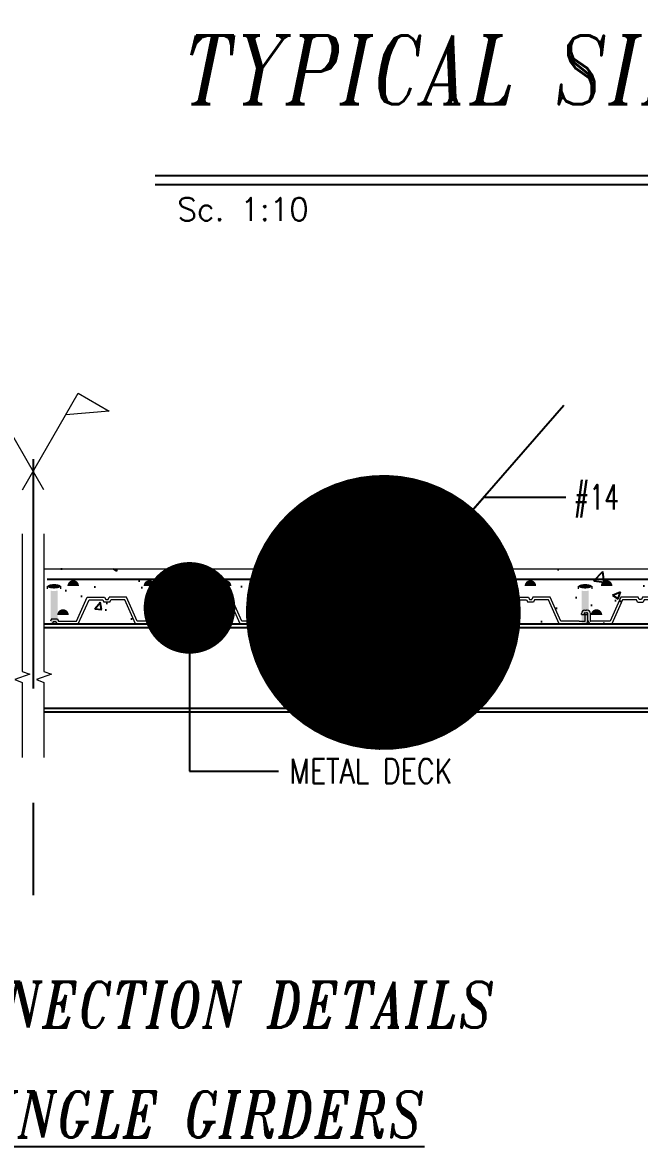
# Model space of a CAD drawing. Header units: inches. Extents: x 460503 to 460688, y 47570 to 48852.
# Drawn here: x 460551.57 to 460558.31, y 47666.9 to 47679.16 of the extents above; entities that cross this region are included whole.
import ezdxf
from ezdxf.enums import TextEntityAlignment as Align

# ---------------------------------------------------------------- set-up
doc = ezdxf.new("R2010")
doc.units = ezdxf.units.IN
doc.header["$MEASUREMENT"] = 0
doc.linetypes.add('HIDDEN', pattern=[0.375, 0.25, -0.125])
for name, color, linetype, lineweight in [('12', 120, 'Continuous', 20), ('17', 60, 'Continuous', 18), ('23', 252, 'Continuous', 18), ('27', 122, 'Continuous', 25), ('30', 86, 'Continuous', 18), ('31', 253, 'Continuous', 13)]:
    doc.layers.add(name, color=color, linetype=linetype, lineweight=lineweight)
for name, color, linetype in [('3', 3, 'HIDDEN'), ('3G', 3, 'Continuous'), ('4', 4, 'Continuous'), ('4C', 4, 'Continuous'), ('5', 7, 'Continuous'), ('8', 1, 'HIDDEN'), ('9', 9, 'Continuous'), ('DIM', 8, 'Continuous')]:
    doc.layers.add(name, color=color, linetype=linetype)
doc.styles.add('ITALICT', font='italict')
doc.styles.add('ROMANS', font='ROMANS', dxfattribs={"width": 0.8})
doc.styles.add('ROMANST', font='romanst.shx')
doc.styles.add('simplex', font='simplex.shx', dxfattribs={"width": 0.7})
doc.dimstyles.new('LEADER', dxfattribs={"dimtxt": 2, "dimasz": 1, "dimexe": 2, "dimexo": 2, "dimgap": 1, "dimtad": 1, "dimdec": 0, "dimzin": 0, "dimdsep": 46, "dimtxsty": 'ROMANS', "dimblk": 'DOT', "dimcen": 0.09, "dimclrd": 86, "dimclre": 86, "dimclrt": 60, "dimadec": 0, "dimazin": 0, "dimtfac": 1, "dimtdec": 0, "dimtofl": 0, "dimtmove": 0, "dimatfit": 3, "dimldrblk": 'DOT', "dimfxl": 7, "dimfxlon": 1, "dimtolj": 1, "dimtzin": 0, "dimarcsym": 0})

# ---------------------------------------------------------------- blocks, each defined once
blk = doc.blocks.new('DEK')
at = {"layer": '17'}
for p, q in [((-5.182, 0.316), (-5.378, -0.122)), ((-5.151, 0.269), (-5.347, -0.169)), ((-4.868, 0.316), (-5.182, 0.316)), ((-4.899, 0.269), (-5.151, 0.269)), ((-4.879, 0.224), (-4.899, 0.269)), ((-4.879, 0.224), (-4.775, 0.224)), ((-4.848, 0.271), (-4.868, 0.316)), ((-4.806, 0.271), (-4.848, 0.271)), ((-4.786, 0.316), (-4.806, 0.271)), ((-4.472, 0.316), (-4.786, 0.316)), ((-4.755, 0.269), (-4.775, 0.224)), ((-4.502, 0.269), (-4.755, 0.269)), ((-4.306, -0.169), (-4.502, 0.269)), ((-4.276, -0.122), (-4.472, 0.316)), ((-3.473, -0.122), (-3.277, 0.316)), ((-3.443, -0.169), (-3.247, 0.269)), ((-3.277, 0.316), (-2.963, 0.316)), ((-3.247, 0.269), (-2.994, 0.269)), ((-2.994, 0.269), (-2.974, 0.224)), ((-2.87, 0.224), (-2.974, 0.224)), ((-2.963, 0.316), (-2.943, 0.271)), ((-2.943, 0.271), (-2.901, 0.271)), ((-2.901, 0.271), (-2.881, 0.316)), ((-2.567, 0.316), (-2.881, 0.316)), ((-2.87, 0.224), (-2.85, 0.269)), ((-2.598, 0.269), (-2.85, 0.269)), ((-2.402, -0.169), (-2.598, 0.269)), ((-2.371, -0.122), (-2.567, 0.316)), ((-1.569, -0.122), (-1.373, 0.316)), ((-1.538, -0.169), (-1.342, 0.269)), ((-1.373, 0.316), (-1.059, 0.316)), ((-1.342, 0.269), (-1.09, 0.269)), ((-1.09, 0.269), (-1.07, 0.224)), ((-0.966, 0.224), (-1.07, 0.224)), ((-1.059, 0.316), (-1.039, 0.271)), ((-1.039, 0.271), (-0.997, 0.271)), ((-0.977, 0.316), (-0.997, 0.271)), ((-0.663, 0.316), (-0.977, 0.316)), ((-0.946, 0.269), (-0.966, 0.224)), ((-0.693, 0.269), (-0.946, 0.269)), ((-0.497, -0.169), (-0.693, 0.269)), ((-0.467, -0.122), (-0.663, 0.316)), ((-5.896, 0), (-5.896, 0.02)), ((-5.896, 0), (-5.848, 0)), ((-5.848, 0.02), (-5.848, 0)), ((-5.838, 0.078), (-5.807, 0.078)), ((-5.838, 0.031), (-5.807, 0.031)), ((-5.792, 0.078), (-5.807, 0.078)), ((-5.792, 0.031), (-5.807, 0.031)), ((-5.781, -0.103), (-5.781, 0.02)), ((-5.734, -0.103), (-5.734, 0.02)), ((-0.024, 0), (0.024, 0)), ((-5.378, -0.122), (-5.728, -0.122)), ((-5.347, -0.169), (-5.728, -0.169)), ((-3.915, -0.169), (-4.306, -0.169)), ((-3.946, -0.122), (-4.276, -0.122)), ((-3.927, -0.077), (-3.946, -0.122)), ((-3.927, -0.077), (-3.822, -0.077)), ((-3.896, -0.124), (-3.915, -0.169)), ((-3.896, -0.124), (-3.853, -0.124)), ((-3.853, -0.124), (-3.834, -0.169)), ((-3.834, -0.169), (-3.443, -0.169)), ((-3.822, -0.077), (-3.803, -0.122)), ((-3.803, -0.122), (-3.473, -0.122)), ((-2.011, -0.169), (-2.402, -0.169)), ((-2.042, -0.122), (-2.371, -0.122)), ((-2.022, -0.077), (-2.042, -0.122)), ((-2.022, -0.077), (-1.918, -0.077)), ((-1.991, -0.124), (-2.011, -0.169)), ((-1.991, -0.124), (-1.949, -0.124)), ((-1.949, -0.124), (-1.929, -0.169)), ((-1.929, -0.169), (-1.538, -0.169)), ((-1.918, -0.077), (-1.898, -0.122)), ((-1.898, -0.122), (-1.569, -0.122)), ((-0.137, -0.169), (-0.497, -0.169)), ((-0.137, -0.122), (-0.467, -0.122))]:
    blk.add_line(p, q, dxfattribs=at)
for points in [[(-0.137, -0.122), (-0.03, -0.122, 0.414214), (-0.024, -0.116), (-0.024, 0)], [(-0.137, -0.169), (-0.03, -0.169, 0.414214), (0.024, -0.116), (0.024, 0)]]:
    blk.add_lwpolyline(points, format="xyb", dxfattribs=at)
for centre, radius, start, end in [((-5.838, 0.02), 0.058, 90, 180), ((-5.838, 0.02), 0.0107, 90, 180), ((-5.792, 0.02), 0.058, 0, 90), ((-5.792, 0.02), 0.0107, 0, 90), ((-5.708, -0.099), 0.073, 182.9927, 254.4038), ((-5.726, -0.111), 0.0114, 135.3658, 258.9936)]:
    blk.add_arc(centre, radius, start, end, dxfattribs=at)
blk = doc.blocks.new('_Dot')
at = {"layer": 'DIM', "color": 0, "lineweight": -2}
blk.add_line((-0.5, 0), (-1, 0), dxfattribs=at)
at = {"layer": 'DIM', "color": 0, "const_width": 0.5}
blk.add_lwpolyline([(-0.25, 0, 1), (0.25, 0, 1)], format="xyb", close=True, dxfattribs=at)

msp = doc.modelspace()

# ---------------------------------------------------------------- hatches: boundary and pattern name
at = {"layer": '23'}
h = msp.add_hatch(color=5, dxfattribs=at)
h.set_gradient(color1=(0, 0, 255), color2=(112, 112, 255), one_color=1, tint=0.72)
edge = h.paths.add_edge_path()
edge.add_ellipse((460551.91552095, 47673.00871424), major_axis=(0.07459719, 0), ratio=0.3292704758, start_angle=180, end_angle=360)
edge.add_ellipse((460551.91552095, 47673.00871424), major_axis=(0.07459719, 0), ratio=0.3292704758, start_angle=0, end_angle=180)
h = msp.add_hatch(color=5, dxfattribs=at)
h.set_gradient(color1=(0, 0, 255), color2=(112, 112, 255), one_color=1, tint=0.72)
edge = h.paths.add_edge_path()
edge.add_ellipse((460553.05823063, 47673.00871424), major_axis=(0.07459719, 0), ratio=0.3292704758, start_angle=180, end_angle=360)
edge.add_ellipse((460553.05823063, 47673.00871424), major_axis=(0.07459719, 0), ratio=0.3292704758, start_angle=0, end_angle=180)
h = msp.add_hatch(color=5, dxfattribs=at)
h.set_gradient(color1=(0, 0, 255), color2=(112, 112, 255), one_color=1, tint=0.72)
edge = h.paths.add_edge_path()
edge.add_ellipse((460554.21054307, 47673.00871424), major_axis=(-0.07459719, 0), ratio=0.3292704758, start_angle=0, end_angle=180, ccw=False)
edge.add_ellipse((460554.21054307, 47673.00871424), major_axis=(-0.07459719, 0), ratio=0.3292704758, start_angle=180, end_angle=360, ccw=False)
h = msp.add_hatch(color=5, dxfattribs=at)
h.set_gradient(color1=(0, 0, 255), color2=(112, 112, 255), one_color=1, tint=0.72)
edge = h.paths.add_edge_path()
edge.add_ellipse((460555.3983944, 47673.00871424), major_axis=(0.07459719, 0), ratio=0.3292704758, start_angle=180, end_angle=360)
edge.add_ellipse((460555.3983944, 47673.00871424), major_axis=(0.07459719, 0), ratio=0.3292704758, start_angle=0, end_angle=180)
h = msp.add_hatch(color=5, dxfattribs=at)
h.set_gradient(color1=(0, 0, 255), color2=(112, 112, 255), one_color=1, tint=0.72)
edge = h.paths.add_edge_path()
edge.add_ellipse((460556.54110409, 47673.00871424), major_axis=(0.07459719, 0), ratio=0.3292704758, start_angle=180, end_angle=360)
edge.add_ellipse((460556.54110409, 47673.00871424), major_axis=(0.07459719, 0), ratio=0.3292704758, start_angle=0, end_angle=180)
h = msp.add_hatch(color=5, dxfattribs=at)
h.set_gradient(color1=(0, 0, 255), color2=(112, 112, 255), one_color=1, tint=0.72)
edge = h.paths.add_edge_path()
edge.add_ellipse((460557.71258687, 47673.00871424), major_axis=(0.07459719, 0), ratio=0.3292704758, start_angle=180, end_angle=360)
edge.add_ellipse((460557.71258687, 47673.00871424), major_axis=(0.07459719, 0), ratio=0.3292704758, start_angle=0, end_angle=180)
h = msp.add_hatch(color=5, dxfattribs=at)
h.set_gradient(color1=(0, 0, 255), color2=(204, 204, 255), one_color=1, tint=0.9)
edge = h.paths.add_edge_path()
edge.add_ellipse((460551.91552095, 47672.98120399), major_axis=(0.07459719, 0), ratio=0.3292704758, start_angle=240.792311933, end_angle=300.798689274, ccw=False)
edge.add_line((460551.87911925, 47672.95976432), (460551.87911925, 47672.61098858))
edge.add_ellipse((460551.91641785, 47672.61051197), major_axis=(0.0372986, 0), ratio=0.3292704758, start_angle=0, end_angle=180, ccw=False)
edge.add_line((460551.95371644, 47672.61098858), (460551.95371644, 47672.96010537))
edge = h.paths.add_edge_path()
edge.add_ellipse((460551.91641785, 47672.61051197), major_axis=(0.0372986, 0), ratio=0.3292704758, start_angle=0, end_angle=180)
edge.add_ellipse((460551.91641785, 47672.61051197), major_axis=(0.0372986, 0), ratio=0.3292704758, start_angle=180, end_angle=360)
h = msp.add_hatch(color=5, dxfattribs=at)
h.set_gradient(color1=(0, 0, 255), color2=(204, 204, 255), one_color=1, tint=0.9)
edge = h.paths.add_edge_path()
edge.add_ellipse((460553.05823063, 47672.98120399), major_axis=(0.07459719, 0), ratio=0.3292704758, start_angle=240.792311933, end_angle=300.798689274, ccw=False)
edge.add_line((460553.02182893, 47672.95976432), (460553.02182893, 47672.61098858))
edge.add_ellipse((460553.05912753, 47672.61051197), major_axis=(0.0372986, 0), ratio=0.3292704758, start_angle=0, end_angle=180, ccw=False)
edge.add_line((460553.09642613, 47672.61098858), (460553.09642613, 47672.96010537))
edge = h.paths.add_edge_path()
edge.add_ellipse((460553.05912753, 47672.61051197), major_axis=(0.0372986, 0), ratio=0.3292704758, start_angle=0, end_angle=180)
edge.add_ellipse((460553.05912753, 47672.61051197), major_axis=(0.0372986, 0), ratio=0.3292704758, start_angle=180, end_angle=360)
h = msp.add_hatch(color=5, dxfattribs=at)
h.set_gradient(color1=(0, 0, 255), color2=(204, 204, 255), one_color=1, tint=0.9)
edge = h.paths.add_edge_path()
edge.add_ellipse((460554.21054307, 47672.98120399), major_axis=(-0.07459719, 0), ratio=0.3292704758, start_angle=59.201310726, end_angle=119.207688067)
edge.add_line((460554.24694477, 47672.95976432), (460554.24694477, 47672.61098858))
edge.add_ellipse((460554.20964617, 47672.61051197), major_axis=(-0.0372986, 0), ratio=0.3292704758, start_angle=180, end_angle=360)
edge.add_line((460554.17234757, 47672.61098858), (460554.17234757, 47672.96010537))
edge = h.paths.add_edge_path()
edge.add_ellipse((460554.20964617, 47672.61051197), major_axis=(-0.0372986, 0), ratio=0.3292704758, start_angle=180, end_angle=360, ccw=False)
edge.add_ellipse((460554.20964617, 47672.61051197), major_axis=(-0.0372986, 0), ratio=0.3292704758, start_angle=0, end_angle=180, ccw=False)
h = msp.add_hatch(color=5, dxfattribs=at)
h.set_gradient(color1=(0, 0, 255), color2=(204, 204, 255), one_color=1, tint=0.9)
edge = h.paths.add_edge_path()
edge.add_ellipse((460555.3983944, 47672.98120399), major_axis=(0.07459719, 0), ratio=0.3292704758, start_angle=240.792311933, end_angle=300.798689274, ccw=False)
edge.add_line((460555.3619927, 47672.95976432), (460555.3619927, 47672.61098858))
edge.add_ellipse((460555.3992913, 47672.61051197), major_axis=(0.0372986, 0), ratio=0.3292704758, start_angle=0, end_angle=180, ccw=False)
edge.add_line((460555.43658989, 47672.61098858), (460555.43658989, 47672.96010537))
edge = h.paths.add_edge_path()
edge.add_ellipse((460555.3992913, 47672.61051197), major_axis=(0.0372986, 0), ratio=0.3292704758, start_angle=0, end_angle=180)
edge.add_ellipse((460555.3992913, 47672.61051197), major_axis=(0.0372986, 0), ratio=0.3292704758, start_angle=180, end_angle=360)
h = msp.add_hatch(color=5, dxfattribs=at)
h.set_gradient(color1=(0, 0, 255), color2=(204, 204, 255), one_color=1, tint=0.9)
edge = h.paths.add_edge_path()
edge.add_ellipse((460556.54110409, 47672.98120399), major_axis=(0.07459719, 0), ratio=0.3292704758, start_angle=240.792311933, end_angle=300.798689274, ccw=False)
edge.add_line((460556.50470239, 47672.95976432), (460556.50470239, 47672.61098858))
edge.add_ellipse((460556.54200098, 47672.61051197), major_axis=(0.0372986, 0), ratio=0.3292704758, start_angle=0, end_angle=180, ccw=False)
edge.add_line((460556.57929958, 47672.61098858), (460556.57929958, 47672.96010537))
edge = h.paths.add_edge_path()
edge.add_ellipse((460556.54200098, 47672.61051197), major_axis=(0.0372986, 0), ratio=0.3292704758, start_angle=0, end_angle=180)
edge.add_ellipse((460556.54200098, 47672.61051197), major_axis=(0.0372986, 0), ratio=0.3292704758, start_angle=180, end_angle=360)
h = msp.add_hatch(color=5, dxfattribs=at)
h.set_gradient(color1=(0, 0, 255), color2=(204, 204, 255), one_color=1, tint=0.9)
edge = h.paths.add_edge_path()
edge.add_ellipse((460557.71258687, 47672.98120399), major_axis=(0.07459719, 0), ratio=0.3292704758, start_angle=240.792311933, end_angle=300.798689274, ccw=False)
edge.add_line((460557.67618517, 47672.95976432), (460557.67618517, 47672.61098858))
edge.add_ellipse((460557.71348377, 47672.61051197), major_axis=(0.0372986, 0), ratio=0.3292704758, start_angle=0, end_angle=180, ccw=False)
edge.add_line((460557.75078236, 47672.61098858), (460557.75078236, 47672.96010537))
edge = h.paths.add_edge_path()
edge.add_ellipse((460557.71348377, 47672.61051197), major_axis=(0.0372986, 0), ratio=0.3292704758, start_angle=0, end_angle=180)
edge.add_ellipse((460557.71348377, 47672.61051197), major_axis=(0.0372986, 0), ratio=0.3292704758, start_angle=180, end_angle=360)
at = {"layer": '8'}
h = msp.add_hatch(dxfattribs=at)
h.set_pattern_fill('AR-CONC', color=256, scale=0.005, style=0)
h.set_pattern_definition([(50, (459777.932, 47775.29075), (0.91092334, -0.0796954), [0.09525, -1.04775]), (355, (459777.932, 47775.29075), (-0.1762171, 0.9552842), [0.0762, -0.8382029]), (100.45144, (459778.0079, 47775.2841), (0.7347062, 0.8755888), [0.08095, -0.8904512]), (46.1842, (459777.932, 47775.5448), (1.3553952, -0.2102116), [0.142875, -1.571625]), (96.63556, (459778.045, 47775.5272), (1.1870207, 1.2371306), [0.121425, -1.335678]), (351.18415, (459777.932, 47775.5448), (1.1870207, 1.2371306), [0.1142998, -1.2572987]), (21, (459778.059, 47775.48125), (0.75807196, -0.511326), [0.09525, -1.04775]), (326, (459778.059, 47775.48125), (0.3090101, 0.9209398), [0.0762, -0.8382]), (71.45144, (459778.1222, 47775.4386), (1.0670821, 0.4096138), [0.08095, -0.8904497]), (37.5, (459777.93203, 47775.29075), (0.01544302, 0.4227752), [0, -0.82804, 0, -0.8509, 0, -0.841375]), (7.5, (459777.93203, 47775.29075), (0.3340983, 0.50090287), [0, -0.48514, 0, -0.80899, 0, -0.320675]), (327.5, (459777.64882, 47775.29075), (0.67795298, -0.02864372), [0, -0.3175, 0, -0.9906, 0, -1.31445]), (317.5, (459777.5218, 47775.29075), (0.7406459, 0.12713246), [0, -0.41275, 0, -0.65786, 0, -0.93345])])
h.paths.add_polyline_path([(460551.80715212, 47673.19924433), (460565.58785613, 47673.19924433), (460565.58785613, 47672.59924433), (460564.78785613, 47672.59924433), (460564.78785613, 47672.51924433), (460564.70785613, 47672.51924433), (460564.70785613, 47672.59924433), (460564.50324902, 47672.59924433), (460564.62086141, 47672.86204123), (460564.70785613, 47672.86204123), (460564.70785613, 47672.8904517), (460564.60245034, 47672.8904517), (460564.48483796, 47672.62765481), (460564.28726897, 47672.62765481), (460564.27545146, 47672.6546426), (460564.2128987, 47672.6546426), (460564.20108118, 47672.62765481), (460564.00351017, 47672.62765481), (460563.88589778, 47672.8904517), (460563.69733917, 47672.8904517), (460563.68552165, 47672.86346391), (460563.66011678, 47672.86346391), (460563.64829927, 47672.8904517), (460563.45974066, 47672.8904517), (460563.34212827, 47672.62765481), (460563.14455929, 47672.62765481), (460563.07993208, 47672.62765481, -0.4142135624), (460563.07638077, 47672.63120612), (460563.07638077, 47672.70069388), (460563.0479703, 47672.70069388), (460563.0479703, 47672.63120612, 0.4142135624), (460563.07993208, 47672.59924433), (460552.54383828, 47672.59924433, 0.4802119149), (460552.59934994, 47672.63914165), (460552.59934994, 47672.71289099, -0.4627112138), (460552.62697995, 47672.71289099, -2.4142135624), (460552.6333723, 47672.70649863), (460552.63976466, 47672.70543245), (460552.63976466, 47672.70069388), (460552.66817514, 47672.70069388), (460552.66817514, 47672.71289099, 0.4142135624), (460552.6333723, 47672.74769382), (460552.61477157, 47672.74769382), (460552.6057423, 47672.74769382, 0.4142135624), (460552.57093947, 47672.71289099), (460552.57093947, 47672.62765481), (460552.35743573, 47672.62765481), (460552.23982334, 47672.8904517), (460552.05126473, 47672.8904517), (460552.03944722, 47672.86346391), (460552.01404235, 47672.86346391), (460552.00222483, 47672.8904517), (460551.80715212, 47672.8904517)])
h.paths.add_polyline_path([(460557.63670344, 47672.8904517), (460557.51909105, 47672.62765481), (460557.32152207, 47672.62765481), (460557.30970455, 47672.6546426), (460557.24715179, 47672.6546426), (460557.23533428, 47672.62765481), (460557.03776326, 47672.62765481), (460556.92015088, 47672.8904517), (460556.73159226, 47672.8904517), (460556.71977475, 47672.86346391), (460556.69436988, 47672.86346391), (460556.68255236, 47672.8904517), (460556.49399375, 47672.8904517), (460556.37638137, 47672.62765481), (460556.17881238, 47672.62765481), (460556.11418518, 47672.62765481, -0.4142135624), (460556.11063387, 47672.63120612), (460556.11063387, 47672.70069388), (460556.15104859, 47672.70069388), (460556.15104859, 47672.71289099, 0.4142135624), (460556.11624576, 47672.74769382), (460556.09764502, 47672.74769382), (460556.08861575, 47672.74769382, 0.4142135624), (460556.05381292, 47672.71289099), (460556.05381292, 47672.62765481), (460555.84030918, 47672.62765481), (460555.7226968, 47672.8904517), (460555.53413818, 47672.8904517), (460555.52232067, 47672.86346391), (460555.4969158, 47672.86346391), (460555.48509828, 47672.8904517), (460555.29653967, 47672.8904517), (460555.17892729, 47672.62765481), (460554.9813583, 47672.62765481), (460554.96954079, 47672.6546426), (460554.90698802, 47672.6546426), (460554.89517051, 47672.62765481), (460554.69759949, 47672.62765481), (460554.57998711, 47672.8904517), (460554.3914285, 47672.8904517), (460554.37961098, 47672.86346391), (460554.35420611, 47672.86346391), (460554.3423886, 47672.8904517), (460554.15382998, 47672.8904517), (460554.0362176, 47672.62765481), (460553.83864862, 47672.62765481), (460553.8268311, 47672.6546426), (460553.76427834, 47672.6546426), (460553.75246082, 47672.62765481), (460553.55488981, 47672.62765481), (460553.43727742, 47672.8904517), (460553.24871881, 47672.8904517), (460553.2369013, 47672.86346391), (460553.21149642, 47672.86346391), (460553.19967891, 47672.8904517), (460553.0111203, 47672.8904517), (460552.89350791, 47672.62765481), (460552.69593893, 47672.62765481), (460552.62776042, 47672.62765481), (460552.62776042, 47672.63120612, 0.4142135624), (460552.63131172, 47672.62765481), (460552.69593893, 47672.62765481), (460552.89350791, 47672.62765481), (460553.0111203, 47672.8904517), (460553.19967891, 47672.8904517), (460553.21149642, 47672.86346391), (460553.2369013, 47672.86346391), (460553.24871881, 47672.8904517), (460553.43727742, 47672.8904517), (460553.55488981, 47672.62765481), (460553.75246082, 47672.62765481), (460553.76427834, 47672.6546426), (460553.8268311, 47672.6546426), (460553.83864862, 47672.62765481), (460554.0362176, 47672.62765481), (460554.15382998, 47672.8904517), (460554.3423886, 47672.8904517), (460554.35420611, 47672.86346391), (460554.37961098, 47672.86346391), (460554.3914285, 47672.8904517), (460554.57998711, 47672.8904517), (460554.69759949, 47672.62765481), (460554.89517051, 47672.62765481), (460554.90698802, 47672.6546426), (460554.96954079, 47672.6546426), (460554.9813583, 47672.62765481), (460555.17892729, 47672.62765481), (460555.29653967, 47672.8904517), (460555.48509828, 47672.8904517), (460555.4969158, 47672.86346391), (460555.52232067, 47672.86346391), (460555.53413818, 47672.8904517), (460555.7226968, 47672.8904517), (460555.84030918, 47672.62765481), (460556.05381292, 47672.62765481), (460556.05381292, 47672.71289099, -0.4142135624), (460556.08861575, 47672.74769382), (460556.11624576, 47672.74769382, -0.5234300071), (460556.14884127, 47672.70069388), (460556.12263811, 47672.70069388), (460556.12263811, 47672.71928335), (460556.09764502, 47672.71928335), (460556.08222339, 47672.71928335), (460556.08222339, 47672.70069388), (460556.11063387, 47672.70069388), (460556.11063387, 47672.62765481), (460556.17881238, 47672.62765481), (460556.37638137, 47672.62765481), (460556.49399375, 47672.8904517), (460556.68255236, 47672.8904517), (460556.69436988, 47672.86346391), (460556.71977475, 47672.86346391), (460556.73159226, 47672.8904517), (460556.92015088, 47672.8904517), (460557.03776326, 47672.62765481), (460557.23533428, 47672.62765481), (460557.24715179, 47672.6546426), (460557.30970455, 47672.6546426), (460557.32152207, 47672.62765481), (460557.51909105, 47672.62765481), (460557.63670344, 47672.8904517), (460557.82526205, 47672.8904517), (460557.83707956, 47672.86346391), (460557.86248444, 47672.86346391), (460557.87430195, 47672.8904517), (460558.06286056, 47672.8904517), (460558.18047295, 47672.62765481), (460558.37804396, 47672.62765481), (460558.38986148, 47672.6546426), (460558.45241424, 47672.6546426), (460558.46423175, 47672.62765481), (460558.66180074, 47672.62765481), (460558.77941312, 47672.8904517), (460558.96797174, 47672.8904517), (460558.97978925, 47672.86346391), (460559.00519412, 47672.86346391), (460559.01701164, 47672.8904517), (460559.20557025, 47672.8904517), (460559.32318263, 47672.62765481), (460559.53668637, 47672.62765481), (460559.53668637, 47672.71289099, -0.4142135624), (460559.5714892, 47672.74769382), (460559.59911921, 47672.74769382, -0.5234300071), (460559.63171473, 47672.70069388), (460559.60551157, 47672.70069388), (460559.60551157, 47672.71928335), (460559.58051848, 47672.71928335), (460559.56509685, 47672.71928335), (460559.56509685, 47672.70069388), (460559.59350732, 47672.70069388), (460559.59350732, 47672.62765481), (460559.66168583, 47672.62765481), (460559.85925482, 47672.62765481), (460559.9768672, 47672.8904517), (460560.16542582, 47672.8904517), (460560.17724333, 47672.86346391), (460560.2026482, 47672.86346391), (460560.21446572, 47672.8904517), (460560.40302433, 47672.8904517), (460560.52063671, 47672.62765481), (460560.71820773, 47672.62765481), (460560.73002524, 47672.6546426), (460560.79257801, 47672.6546426), (460560.80439552, 47672.62765481), (460561.00196451, 47672.62765481), (460561.11957689, 47672.8904517), (460561.3081355, 47672.8904517), (460561.31995302, 47672.86346391), (460561.34535789, 47672.86346391), (460561.3571754, 47672.8904517), (460561.54573402, 47672.8904517), (460561.6633464, 47672.62765481), (460561.86091742, 47672.62765481), (460561.87273493, 47672.6546426), (460561.93528769, 47672.6546426), (460561.94710521, 47672.62765481), (460562.14467419, 47672.62765481), (460562.26228658, 47672.8904517), (460562.45084519, 47672.8904517), (460562.4626627, 47672.86346391), (460562.48806758, 47672.86346391), (460562.49988509, 47672.8904517), (460562.6884437, 47672.8904517), (460562.80605609, 47672.62765481), (460563.01955982, 47672.62765481), (460563.01955982, 47672.71289099, -0.4142135624), (460563.05436266, 47672.74769382), (460563.08199266, 47672.74769382, -0.5234300071), (460563.11458818, 47672.70069388), (460563.08838502, 47672.70069388), (460563.08838502, 47672.71928335), (460563.08199266, 47672.71928335, -1), (460563.08199266, 47672.70649863), (460563.08838502, 47672.70543245), (460563.08838502, 47672.70069388), (460563.11679549, 47672.70069388), (460563.11679549, 47672.71289099, 0.4142135624), (460563.08199266, 47672.74769382), (460563.06339193, 47672.74769382), (460563.05436266, 47672.74769382, 0.4142135624), (460563.01955982, 47672.71289099), (460563.01955982, 47672.62765481), (460562.80605609, 47672.62765481), (460562.6884437, 47672.8904517), (460562.49988509, 47672.8904517), (460562.48806758, 47672.86346391), (460562.4626627, 47672.86346391), (460562.45084519, 47672.8904517), (460562.26228658, 47672.8904517), (460562.14467419, 47672.62765481), (460561.94710521, 47672.62765481), (460561.93528769, 47672.6546426), (460561.87273493, 47672.6546426), (460561.86091742, 47672.62765481), (460561.6633464, 47672.62765481), (460561.54573402, 47672.8904517), (460561.3571754, 47672.8904517), (460561.34535789, 47672.86346391), (460561.31995302, 47672.86346391), (460561.3081355, 47672.8904517), (460561.11957689, 47672.8904517), (460561.00196451, 47672.62765481), (460560.80439552, 47672.62765481), (460560.79257801, 47672.6546426), (460560.73002524, 47672.6546426), (460560.71820773, 47672.62765481), (460560.52063671, 47672.62765481), (460560.40302433, 47672.8904517), (460560.21446572, 47672.8904517), (460560.2026482, 47672.86346391), (460560.17724333, 47672.86346391), (460560.16542582, 47672.8904517), (460559.9768672, 47672.8904517), (460559.85925482, 47672.62765481), (460559.66168583, 47672.62765481), (460559.59705863, 47672.62765481, -0.4142135624), (460559.59350732, 47672.63120612), (460559.59350732, 47672.70069388), (460559.63392204, 47672.70069388), (460559.63392204, 47672.71289099, 0.4142135624), (460559.59911921, 47672.74769382), (460559.58051848, 47672.74769382), (460559.5714892, 47672.74769382, 0.4142135624), (460559.53668637, 47672.71289099), (460559.53668637, 47672.62765481), (460559.32318263, 47672.62765481), (460559.20557025, 47672.8904517), (460559.01701164, 47672.8904517), (460559.00519412, 47672.86346391), (460558.97978925, 47672.86346391), (460558.96797174, 47672.8904517), (460558.77941312, 47672.8904517), (460558.66180074, 47672.62765481), (460558.46423175, 47672.62765481), (460558.45241424, 47672.6546426), (460558.38986148, 47672.6546426), (460558.37804396, 47672.62765481), (460558.18047295, 47672.62765481), (460558.06286056, 47672.8904517), (460557.87430195, 47672.8904517), (460557.86248444, 47672.86346391), (460557.83707956, 47672.86346391), (460557.82526205, 47672.8904517)], flags=16)

# ---------------------------------------------------------------- linework, layer by layer
at = {"color": 6}
msp.add_line((460553.01884063, 47677.49200167), (460570.74525157, 47677.49200167), dxfattribs=at)
at = {"color": 2}
msp.add_line((460553.01884063, 47677.39200167), (460570.74525157, 47677.39200167), dxfattribs=at)
at = {"layer": '12'}
for p, q in [((460551.80302695, 47674.06018118), (460551.19598568, 47675.11433925)), ((460551.5726853, 47674.06018118), (460552.17972658, 47675.11433925)), ((460552.17972658, 47675.11433925), (460552.51829149, 47674.91937525)), ((460552.51829149, 47674.91937525), (460552.04475715, 47674.87995797))]:
    msp.add_line(p, q, dxfattribs=at)
at = {"layer": '23', "linetype": 'Continuous', "ltscale": 0.8}
msp.add_line((460551.8044835, 47673.19924433), (460565.58785613, 47673.19924433), dxfattribs=at)
at = {"layer": '23'}
for p, q in [((460551.84092375, 47673.00871424), (460551.84092375, 47672.98088709)), ((460551.99011814, 47672.98088709), (460551.99011814, 47673.00871424)), ((460552.98363344, 47673.00871424), (460552.98363344, 47672.98088709)), ((460553.13282783, 47672.98088709), (460553.13282783, 47673.00871424)), ((460554.13594587, 47672.98088709), (460554.13594587, 47673.00871424)), ((460554.28514026, 47673.00871424), (460554.28514026, 47672.98088709)), ((460555.32379721, 47673.00871424), (460555.32379721, 47672.98088709)), ((460555.47299159, 47672.98088709), (460555.47299159, 47673.00871424)), ((460556.46650689, 47673.00871424), (460556.46650689, 47672.98088709)), ((460556.61570128, 47672.98088709), (460556.61570128, 47673.00871424)), ((460557.63798967, 47673.00871424), (460557.63798967, 47672.98088709)), ((460557.78718406, 47672.98088709), (460557.78718406, 47673.00871424))]:
    msp.add_line(p, q, dxfattribs=at)
at = {"layer": '23', "linetype": 'Continuous', "ltscale": 0.8}
for points in [[(460551.56856013, 47673.58090135), (460551.56856013, 47672.08009035), (460551.65098446, 47672.05009035), (460551.48613581, 47671.99009035), (460551.56856013, 47671.96009035), (460551.56856013, 47671.14009035)], [(460551.8044835, 47673.58090135), (460551.8044835, 47672.08009035), (460551.88690783, 47672.05009035), (460551.72205918, 47671.99009035), (460551.8044835, 47671.96009035), (460551.8044835, 47671.14009035)]]:
    msp.add_lwpolyline(points, dxfattribs=at)
at = {"layer": '3', "ltscale": 10}
msp.add_line((460551.68785613, 47674.39435226), (460551.68785613, 47669.63827731), dxfattribs=at)
at = {"layer": '31'}
for p, q in [((460552.16098622, 47672.62765481), (460552.2785986, 47672.8904517)), ((460552.2785986, 47672.8904517), (460552.46715721, 47672.8904517)), ((460552.46715721, 47672.8904517), (460552.47897473, 47672.86346391)), ((460552.5043796, 47672.86346391), (460552.51619711, 47672.8904517)), ((460552.70475573, 47672.8904517), (460552.51619711, 47672.8904517)), ((460552.82236811, 47672.62765481), (460552.70475573, 47672.8904517)), ((460553.3036959, 47672.62765481), (460553.42130829, 47672.8904517)), ((460553.42130829, 47672.8904517), (460553.6098669, 47672.8904517)), ((460553.6098669, 47672.8904517), (460553.62168442, 47672.86346391)), ((460553.6589068, 47672.8904517), (460553.64708929, 47672.86346391)), ((460553.84746541, 47672.8904517), (460553.6589068, 47672.8904517)), ((460553.9650778, 47672.62765481), (460553.84746541, 47672.8904517)), ((460552.17939728, 47672.59924433), (460552.29700966, 47672.86204123)), ((460552.29700966, 47672.86204123), (460552.44858285, 47672.86204123)), ((460552.44858285, 47672.86204123), (460552.46040036, 47672.83505343)), ((460552.52295396, 47672.83505343), (460552.46040036, 47672.83505343)), ((460552.47897473, 47672.86346391), (460552.5043796, 47672.86346391)), ((460552.52295396, 47672.83505343), (460552.53477148, 47672.86204123)), ((460552.68634466, 47672.86204123), (460552.53477148, 47672.86204123)), ((460552.80395705, 47672.59924433), (460552.68634466, 47672.86204123)), ((460553.32210697, 47672.59924433), (460553.43971935, 47672.86204123)), ((460553.43971935, 47672.86204123), (460553.59129254, 47672.86204123)), ((460553.59129254, 47672.86204123), (460553.60311005, 47672.83505343)), ((460553.66566365, 47672.83505343), (460553.60311005, 47672.83505343)), ((460553.62168442, 47672.86346391), (460553.64708929, 47672.86346391)), ((460553.67748116, 47672.86204123), (460553.66566365, 47672.83505343)), ((460553.82905435, 47672.86204123), (460553.67748116, 47672.86204123)), ((460553.94666674, 47672.59924433), (460553.82905435, 47672.86204123)), ((460551.88904492, 47672.6546426), (460551.87722741, 47672.62765481)), ((460551.88904492, 47672.6546426), (460551.95159769, 47672.6546426)), ((460551.90761929, 47672.62623213), (460551.89580177, 47672.59924433)), ((460551.90761929, 47672.62623213), (460551.93302535, 47672.62623213)), ((460551.93302535, 47672.62623213), (460551.94484287, 47672.59924433)), ((460551.95159769, 47672.6546426), (460551.9634152, 47672.62765481)), ((460551.96341723, 47672.62765481), (460552.16098622, 47672.62765481)), ((460553.0199371, 47672.62765481), (460552.82236811, 47672.62765481)), ((460553.03175461, 47672.6546426), (460553.0199371, 47672.62765481)), ((460553.03175461, 47672.6546426), (460553.09430737, 47672.6546426)), ((460553.05032897, 47672.62623213), (460553.03851146, 47672.59924433)), ((460553.05032897, 47672.62623213), (460553.07573504, 47672.62623213)), ((460553.07573504, 47672.62623213), (460553.08755256, 47672.59924433)), ((460553.09430737, 47672.6546426), (460553.10612489, 47672.62765481)), ((460553.10612692, 47672.62765481), (460553.3036959, 47672.62765481)), ((460554.22727399, 47672.62765481), (460553.9650778, 47672.62765481)), ((460554.2308253, 47672.70069388), (460554.25923577, 47672.70069388)), ((460551.94484287, 47672.59924433), (460552.17939728, 47672.59924433)), ((460553.03851146, 47672.59924433), (460552.80395705, 47672.59924433)), ((460553.08755256, 47672.59924433), (460553.32210697, 47672.59924433)), ((460554.22727399, 47672.59924433), (460553.94666674, 47672.59924433))]:
    msp.add_line(p, q, dxfattribs=at)
for points in [[(460554.22727399, 47672.62765481, 0.4142135624), (460554.2308253, 47672.63120612), (460554.2308253, 47672.70069388)], [(460554.22727399, 47672.59924433, 0.4142135624), (460554.25923577, 47672.63120612), (460554.25923577, 47672.70069388)]]:
    msp.add_lwpolyline(points, format="xyb", dxfattribs=at)
at = {"layer": '4', "linetype": 'Continuous'}
msp.add_line((460565.58785613, 47673.08111281), (460551.84092375, 47673.08111281), dxfattribs=at)
at = {"layer": '4', "linetype": 'Continuous', "const_width": 0.0625}
for points in [[(460552.0931311, 47673.01283363, -1), (460552.1556311, 47673.01283363)], [(460552.92491125, 47673.01283363, -1), (460552.98741125, 47673.01283363)], [(460553.75669141, 47673.01283363, -1), (460553.81919141, 47673.01283363)], [(460554.58847156, 47673.01283363, -1), (460554.65097156, 47673.01283363)], [(460555.42025171, 47673.01283363, -1), (460555.48275171, 47673.01283363)], [(460556.25203187, 47673.01283363, -1), (460556.31453187, 47673.01283363)], [(460557.08381202, 47673.01283363, -1), (460557.14631202, 47673.01283363)], [(460557.91559218, 47673.01283363, -1), (460557.97809218, 47673.01283363)], [(460551.98179762, 47672.69543795, -1), (460552.04429762, 47672.69543795)], [(460553.12450731, 47672.69543795, -1), (460553.18700731, 47672.69543795)], [(460554.32196139, 47672.69543795, -1), (460554.38446139, 47672.69543795)], [(460555.46467107, 47672.69543795, -1), (460555.52717107, 47672.69543795)], [(460556.60738076, 47672.69543795, -1), (460556.66988076, 47672.69543795)], [(460557.80483484, 47672.69543795, -1), (460557.86733484, 47672.69543795)]]:
    msp.add_lwpolyline(points, format="xyb", dxfattribs=at)
at = {"layer": '9', "linetype": 'Continuous', "ltscale": 0.8}
for p, q in [((460551.8044835, 47672.59924433), (460564.70785613, 47672.59924433)), ((460551.8044835, 47672.55924433), (460564.70785613, 47672.55924433)), ((460551.8044835, 47671.67924433), (460564.70785613, 47671.67924433)), ((460551.8044835, 47671.63924433), (460564.70785613, 47671.63924433))]:
    msp.add_line(p, q, dxfattribs=at)

# ---------------------------------------------------------------- block references
at = {"layer": '5', "xscale": 0.6, "yscale": 0.6, "zscale": 0.6}
for p in [(460557.72790399, 47672.70069388), (460561.21077744, 47672.70069388)]:
    msp.add_blockref('DEK', p, dxfattribs=at)

# ---------------------------------------------------------------- texts
at = {"layer": '27'}
for s, style, width, p in [('#14', 'ROMANST', 0.7, (460557.58768862, 47673.98273632)), ('METAL DECK', 'simplex', 0.8, (460554.48632233, 47670.99239726))]:
    msp.add_text(s, height=0.27, dxfattribs=dict(at, style=style, width=width)).set_placement(p, align=Align.MIDDLE_LEFT)
at = {"layer": '3G', "style": 'ROMANS'}
msp.add_text('Sc. 1:10', height=0.249999993, dxfattribs=at).set_placement((460553.26104794, 47676.99729262))
at = {"layer": '4C', "style": 'ITALICT', "width": 0.8}
msp.add_text('TYPICAL SIMPLE JOINTS (J-S**)', height=0.75, dxfattribs=at).set_placement((460553.31225834, 47678.26751914))
msp.add_text('TYPICAL SHEAR CONNECTION DETAILS', height=0.5, dxfattribs=at).set_placement((460550.97288739, 47668.44304606), align=Align.MIDDLE)
msp.add_text('%%UOF COMPOSITE SINGLE GIRDERS', height=0.5, dxfattribs=at).set_placement((460551.07293501, 47667.24621873), align=Align.MIDDLE_CENTER)

# ---------------------------------------------------------------- leaders
at = {"layer": '30', "linetype": 'Continuous'}
msp.add_leader([(460555.50950789, 47672.72357975), (460556.60673201, 47673.98273632), (460557.50289295, 47673.98273632)], dimstyle='LEADER', override={"dimasz": 3, "dimgap": 1, "dimtad": 0}, dxfattribs=at)
at = {"layer": '30'}
msp.add_leader([(460553.39359529, 47672.77331134), (460553.39359529, 47670.99239726), (460554.36386124, 47670.99239726)], dimstyle='LEADER', dxfattribs=at)

doc.saveas('drawing.dxf')
